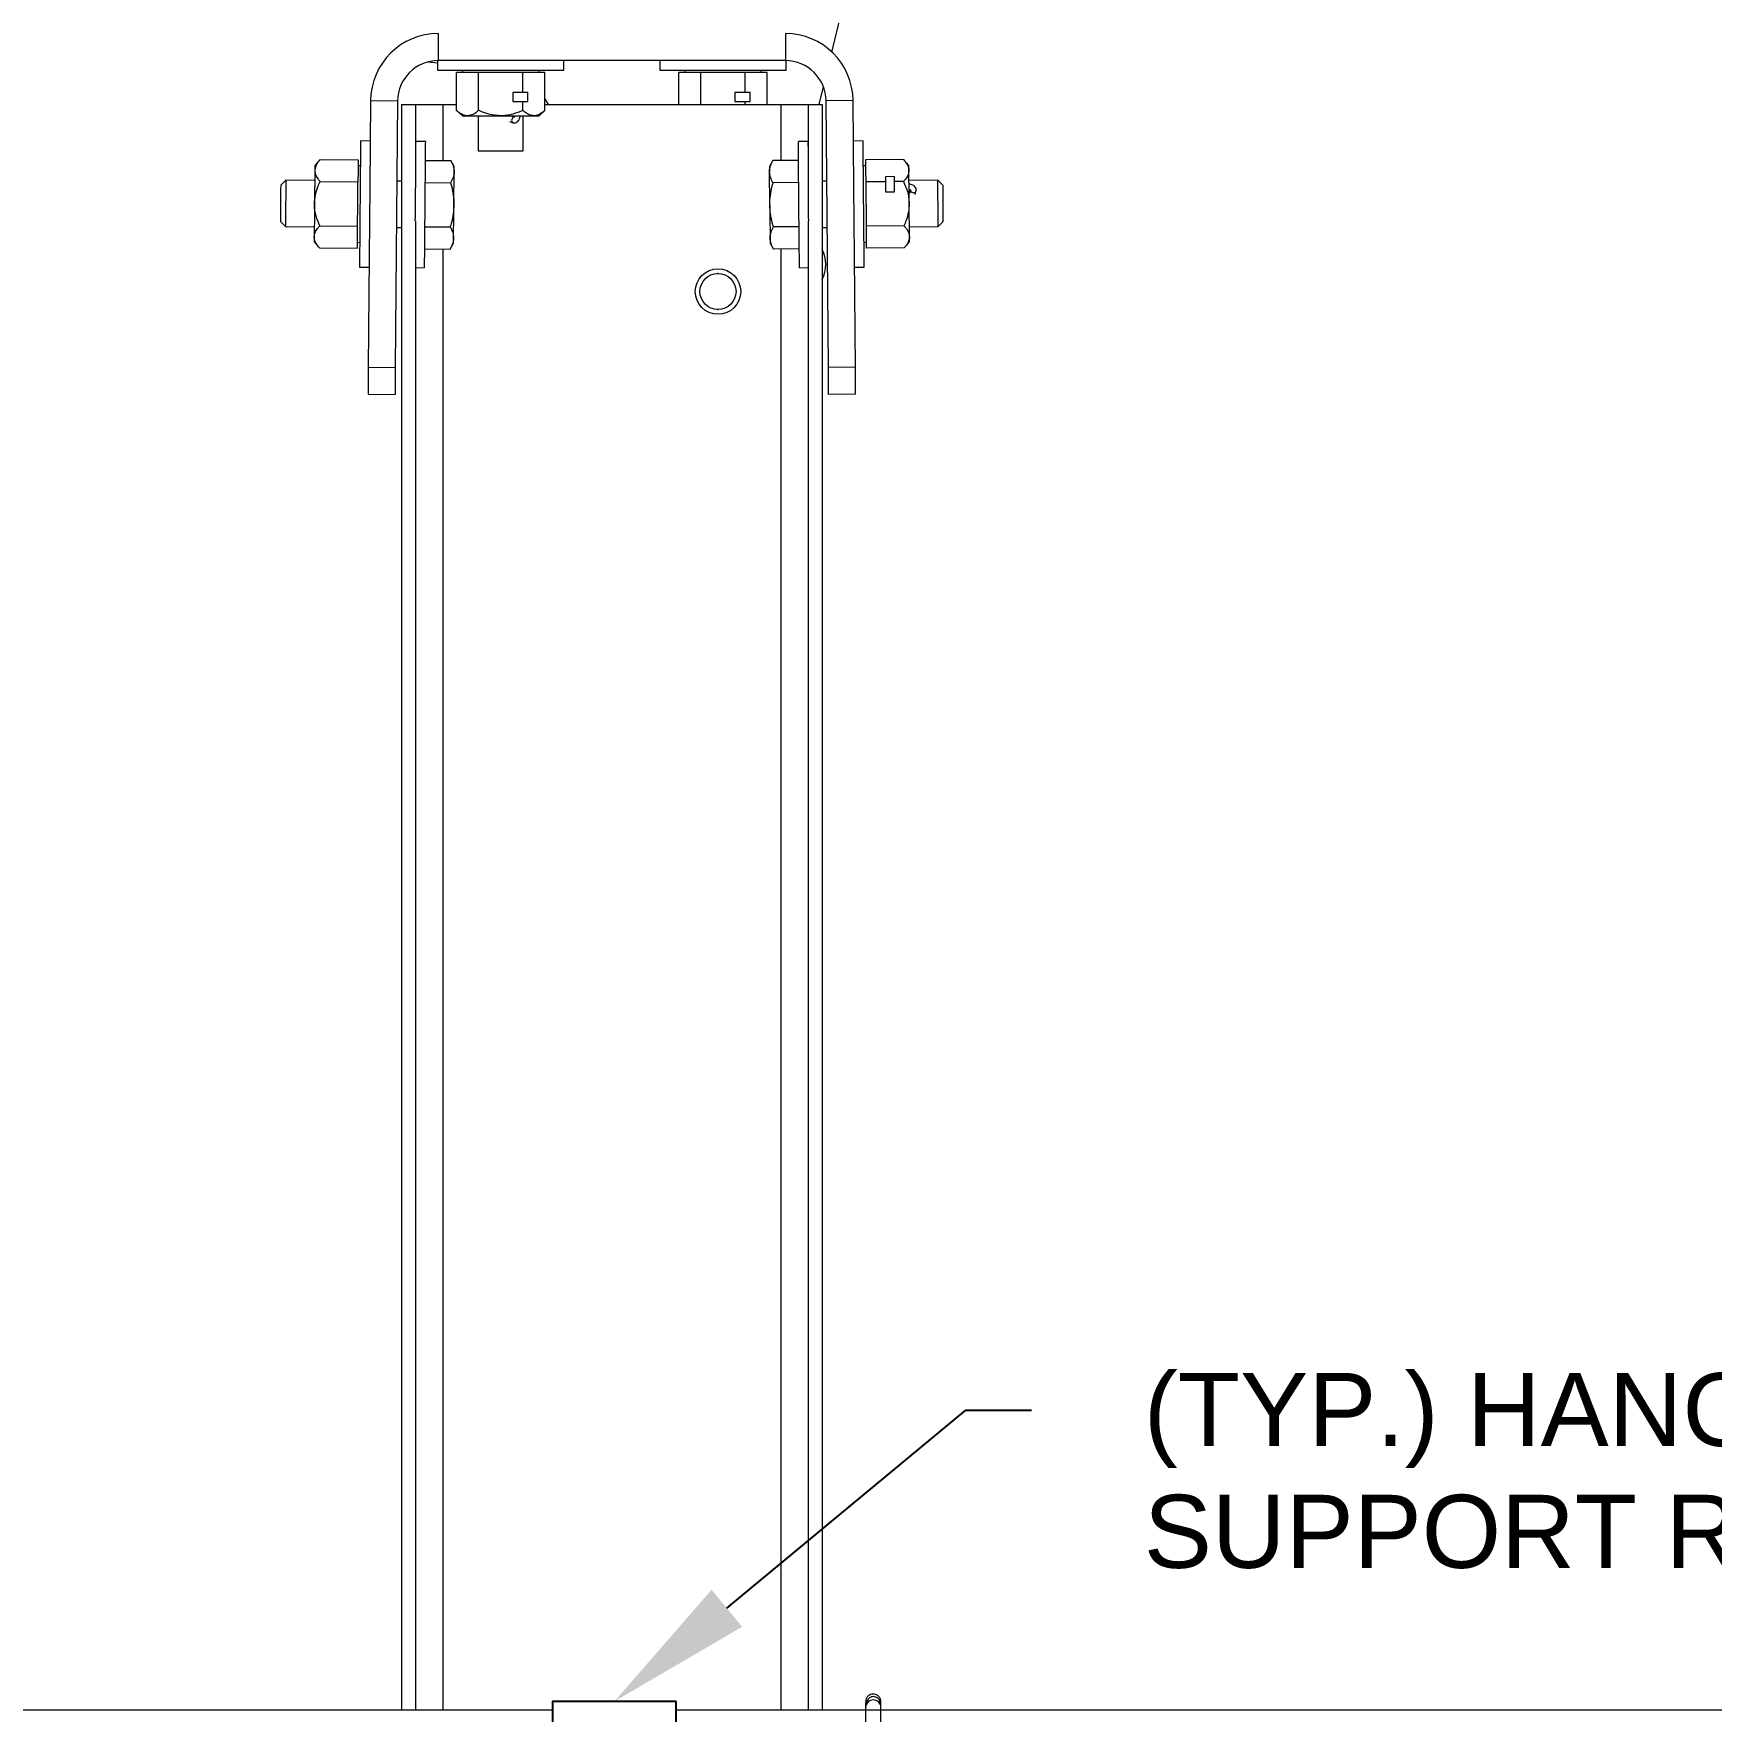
# Model space of a CAD drawing. Header units: feet. Extents: x -17 to 1389, y -162 to 787.
# Drawn here: x 579.53 to 602.5, y 473.28 to 496.25 of the extents above; entities that cross this region are included whole.
import ezdxf
from ezdxf import colors
from ezdxf.entities.mleader import LeaderData, LeaderLine
from ezdxf.math import Vec2, Vec3

# ---------------------------------------------------------------- set-up
doc = ezdxf.new("R2010")
doc.units = ezdxf.units.FT
doc.header["$MEASUREMENT"] = 0
for name, color, linetype in [('ATI CENTER SUPPORT', 7, 'Continuous'), ('G-ANNO-TEXT', 1, 'Continuous'), ('S-STEL-ANGL', 3, 'Continuous'), ('WIRE MANAGEMENT', 4, 'Continuous')]:
    doc.layers.add(name, color=color, linetype=linetype)
doc.styles.add('NEI-A', font='arial.ttf')

msp = doc.modelspace()

# ---------------------------------------------------------------- linework, layer by layer
at = {"layer": 'ATI CENTER SUPPORT', "color": 8, "linetype": 'Continuous', "lineweight": 15}
for p, q in [((590.45894, 495.99626), (591.05309, 498.42201)), ((585.07107, 496.24875), (585.07107, 495.87847)), ((589.82337, 496.24875), (589.82337, 495.87847)), ((585.06201, 495.8784), (585.06201, 495.74616)), ((589.82337, 495.87847), (585.07107, 495.87847)), ((586.78996, 495.74616), (586.78996, 495.87847)), ((588.10448, 495.87847), (588.10448, 495.74616)), ((589.83243, 495.74616), (589.83243, 495.8784)), ((584.93106, 495.86055), (585.06201, 495.84746)), ((585.06201, 495.74616), (586.78996, 495.74616)), ((585.32056, 495.19716), (585.32056, 495.71555)), ((586.53141, 495.71555), (585.32056, 495.71555)), ((585.40167, 495.74616), (585.40167, 495.71555)), ((585.62327, 495.19716), (585.62327, 495.71555)), ((586.2287, 495.44401), (586.2287, 495.71555)), ((586.4503, 495.71555), (586.4503, 495.74616)), ((586.53141, 495.19716), (586.53141, 495.71555)), ((588.10448, 495.74616), (589.83243, 495.74616)), ((588.36303, 495.27816), (588.36303, 495.71555)), ((589.57388, 495.71555), (588.36303, 495.71555)), ((588.44415, 495.74616), (588.44415, 495.71555)), ((588.66575, 495.27816), (588.66575, 495.71555)), ((589.27117, 495.44401), (589.27117, 495.71555)), ((589.49277, 495.71555), (589.49277, 495.74616)), ((589.57388, 495.27816), (589.57388, 495.71555)), ((586.29781, 495.44401), (586.09046, 495.44401)), ((586.09046, 495.44401), (586.09046, 495.32059)), ((586.29781, 495.32059), (586.29781, 495.44401)), ((589.34029, 495.44401), (589.13293, 495.44401)), ((589.13293, 495.44401), (589.13293, 495.32059)), ((589.34029, 495.32059), (589.34029, 495.44401)), ((590.28305, 495.27816), (590.34258, 495.5212)), ((584.14493, 495.33065), (584.13452, 494.13849)), ((584.14493, 495.33065), (584.51519, 495.32742)), ((584.51519, 495.32742), (584.48335, 491.67871)), ((584.56894, 495.27816), (584.56894, 473.3011)), ((584.56894, 495.27816), (585.32056, 495.27816)), ((584.76149, 495.27816), (584.76149, 494.13302)), ((585.13176, 495.27816), (585.13176, 494.51093)), ((585.32056, 495.19716), (585.40167, 495.12311)), ((586.09046, 495.32059), (586.29781, 495.32059)), ((586.2287, 495.19716), (586.2287, 495.32059)), ((586.4503, 495.12311), (586.53141, 495.19716)), ((586.53141, 495.35527), (586.57592, 495.27816)), ((586.53141, 495.27816), (590.3255, 495.27816)), ((589.13293, 495.32059), (589.34029, 495.32059)), ((589.27117, 495.27816), (589.27117, 495.32059)), ((589.76268, 495.27816), (589.76268, 494.51093)), ((590.13296, 495.27816), (590.13296, 494.13302)), ((590.3255, 495.27816), (590.3255, 473.3011)), ((590.74951, 495.33065), (590.37925, 495.32742)), ((590.41109, 491.67871), (590.37925, 495.32742)), ((590.75992, 494.13849), (590.74951, 495.33065)), ((585.40167, 495.12311), (586.4503, 495.12311)), ((585.61742, 495.12311), (585.61742, 494.64422)), ((586.04407, 495.0441), (586.0933, 495.02846)), ((586.10996, 495.10397), (586.06067, 495.11963)), ((586.23455, 494.64422), (586.23455, 495.12311)), ((584.14011, 494.77815), (584.0078, 494.77931)), ((584.89438, 494.77157), (584.76207, 494.77272)), ((590.13237, 494.77272), (590.00007, 494.77157)), ((590.88664, 494.77931), (590.75433, 494.77815)), ((583.45657, 494.52555), (583.38181, 494.44509)), ((583.45657, 494.52555), (583.97493, 494.52103)), ((583.97493, 494.52103), (583.97361, 494.36968)), ((584.89212, 494.51302), (585.2432, 494.50996)), ((585.28932, 494.42844), (585.2432, 494.50996)), ((585.61742, 494.64422), (586.23455, 494.64422)), ((589.65124, 494.50996), (589.60512, 494.42844)), ((590.00232, 494.51302), (589.65124, 494.50996)), ((591.43787, 494.52555), (590.91951, 494.52103)), ((590.91951, 494.52103), (590.92083, 494.36968)), ((591.51263, 494.44509), (591.43787, 494.52555)), ((583.97361, 494.36968), (583.97229, 494.21833)), ((584.00484, 494.43965), (583.97423, 494.43992)), ((590.92021, 494.43992), (590.88961, 494.43965)), ((590.92083, 494.36968), (590.92215, 494.21833)), ((591.31649, 494.29089), (591.19307, 494.28981)), ((591.19307, 494.28981), (591.19367, 494.2207)), ((591.31709, 494.22178), (591.31649, 494.29089)), ((582.98497, 494.24119), (582.91426, 494.1717)), ((583.38, 494.23774), (582.98497, 494.24119)), ((583.45393, 494.22285), (583.97229, 494.21833)), ((583.96965, 493.91563), (583.97229, 494.21833)), ((584.56894, 494.22737), (584.50559, 494.22792)), ((584.88948, 494.21032), (585.24056, 494.20726)), ((590.00496, 494.21032), (589.65388, 494.20726)), ((590.38885, 494.22792), (590.3255, 494.22737)), ((591.19367, 494.2207), (590.92215, 494.21833)), ((590.92215, 494.21833), (590.92743, 493.61293)), ((591.19367, 494.2207), (591.19488, 494.08247)), ((591.19488, 494.08247), (591.3183, 494.08354)), ((591.44051, 494.22285), (591.31709, 494.22178)), ((591.3183, 494.08354), (591.31709, 494.22178)), ((591.90947, 494.24119), (591.51444, 494.23774)), ((591.53474, 494.10494), (591.52131, 494.06137)), ((591.59703, 494.04553), (591.6104, 494.08893)), ((591.98018, 494.1717), (591.90947, 494.24119)), ((583.96701, 493.61293), (583.96965, 493.91563)), ((582.90995, 493.67802), (582.97944, 493.6073)), ((582.97944, 493.6073), (583.37447, 493.60385)), ((583.44864, 493.61745), (583.96701, 493.61293)), ((583.96569, 493.46158), (583.96701, 493.61293)), ((584.13061, 493.68992), (584.11309, 491.68195)), ((584.50006, 493.59403), (584.56894, 493.59343)), ((584.76149, 493.68442), (584.76149, 473.3011)), ((584.88419, 493.60492), (585.23527, 493.60186)), ((590.01025, 493.60492), (589.65917, 493.60186)), ((590.13296, 493.68442), (590.13296, 473.3011)), ((590.3255, 493.59343), (590.39438, 493.59403)), ((590.78135, 491.68195), (590.76383, 493.68992)), ((591.4458, 493.61745), (590.92743, 493.61293)), ((590.92743, 493.61293), (590.92875, 493.46158)), ((591.51997, 493.60385), (591.915, 493.6073)), ((591.915, 493.6073), (591.98449, 493.67802)), ((583.37266, 493.39651), (583.446, 493.31475)), ((583.96437, 493.31023), (583.96569, 493.46158)), ((583.96508, 493.39134), (583.99568, 493.39107)), ((585.23263, 493.29916), (585.28017, 493.37986)), ((589.61427, 493.37986), (589.66181, 493.29916)), ((590.89876, 493.39107), (590.92936, 493.39134)), ((590.92875, 493.46158), (590.93007, 493.31023)), ((591.44844, 493.31475), (591.52178, 493.39651)), ((583.446, 493.31475), (583.96437, 493.31023)), ((584.88155, 493.30223), (585.23263, 493.29916)), ((585.13176, 493.30004), (585.13176, 473.3011)), ((590.01289, 493.30223), (589.66181, 493.29916)), ((589.76268, 493.30004), (589.76268, 473.3011)), ((591.44844, 493.31475), (590.93007, 493.31023)), ((583.99272, 493.05142), (584.12503, 493.05026)), ((584.76149, 493.04471), (584.8793, 493.04368)), ((590.01514, 493.04368), (590.13296, 493.04471)), ((590.76941, 493.05026), (590.90172, 493.05142)), ((584.11309, 491.68195), (584.48335, 491.67871)), ((590.78135, 491.68195), (590.41109, 491.67871)), ((584.10985, 491.31168), (584.48012, 491.30845)), ((590.78459, 491.31168), (590.41432, 491.30845))]:
    msp.add_line(p, q, dxfattribs=at)
at = {"layer": 'ATI CENTER SUPPORT', "color": 8, "linetype": 'Continuous', "lineweight": 15, "flags": 128}
for points in [[(584.0078, 494.77931), (584.00774, 494.77249), (584.00756, 494.75216), (584.00727, 494.71864), (584.00687, 494.67244), (584.00636, 494.61431), (584.00576, 494.54515), (584.00507, 494.46606), (584.0043, 494.37829), (584.00347, 494.28321), (584.00259, 494.18234), (584.00167, 494.07725), (584.00073, 493.96961), (583.99979, 493.86111), (583.99885, 493.75347), (583.99793, 493.64839), (583.99705, 493.54751), (583.99622, 493.45244), (583.99545, 493.36466), (583.99476, 493.28557), (583.99416, 493.21642), (583.99365, 493.15828), (583.99325, 493.11209), (583.99296, 493.07856), (583.99278, 493.05823), (583.99272, 493.05142)], [(584.76207, 494.77272), (584.76201, 494.76591), (584.76183, 494.74558), (584.76154, 494.71205), (584.76149, 494.70583)], [(584.89438, 494.77157), (584.89432, 494.76476), (584.89414, 494.74443), (584.89385, 494.7109), (584.89344, 494.6647), (584.89294, 494.60657), (584.89233, 494.53741), (584.89164, 494.45832), (584.89088, 494.37055), (584.89005, 494.27547), (584.88917, 494.1746), (584.88825, 494.06951), (584.88731, 493.96187), (584.88636, 493.85338), (584.88542, 493.74574), (584.88451, 493.64065), (584.88363, 493.53978), (584.8828, 493.4447), (584.88203, 493.35693), (584.88134, 493.27784), (584.88074, 493.20868), (584.88023, 493.15054), (584.87983, 493.10435), (584.87953, 493.07082), (584.87936, 493.05049), (584.8793, 493.04368)], [(590.01514, 493.04368), (590.01508, 493.05049), (590.01491, 493.07082), (590.01461, 493.10435), (590.01421, 493.15054), (590.0137, 493.20868), (590.0131, 493.27784), (590.01241, 493.35693), (590.01164, 493.4447), (590.01081, 493.53978), (590.00993, 493.64065), (590.00902, 493.74574), (590.00808, 493.85338), (590.00713, 493.96187), (590.00619, 494.06951), (590.00527, 494.1746), (590.00439, 494.27547), (590.00356, 494.37055), (590.0028, 494.45832), (590.00211, 494.53741), (590.0015, 494.60657), (590.001, 494.6647), (590.00059, 494.7109), (590.0003, 494.74443), (590.00012, 494.76476), (590.00007, 494.77157)], [(590.13296, 494.70583), (590.1329, 494.71205), (590.13261, 494.74558), (590.13243, 494.76591), (590.13237, 494.77272)], [(590.90172, 493.05142), (590.90166, 493.05823), (590.90148, 493.07856), (590.90119, 493.11209), (590.90079, 493.15828), (590.90028, 493.21642), (590.89968, 493.28557), (590.89899, 493.36466), (590.89822, 493.45244), (590.89739, 493.54751), (590.89651, 493.64839), (590.89559, 493.75347), (590.89465, 493.86111), (590.89371, 493.96961), (590.89277, 494.07725), (590.89185, 494.18234), (590.89097, 494.28321), (590.89014, 494.37829), (590.88937, 494.46606), (590.88868, 494.54515), (590.88808, 494.61431), (590.88757, 494.67244), (590.88717, 494.71864), (590.88688, 494.75216), (590.8867, 494.77249), (590.88664, 494.77931)], [(583.38119, 494.37485), (583.38086, 494.33675), (583.38047, 494.29153), (583.38002, 494.23997), (583.37952, 494.18294), (583.37898, 494.12144), (583.37842, 494.0565), (583.37783, 493.98923), (583.37723, 493.9208)], [(583.38181, 494.44509), (583.38177, 494.4406), (583.38165, 494.42722), (583.38146, 494.40518), (583.38119, 494.37485)], [(585.28474, 493.90415), (585.28534, 493.97259), (585.28593, 494.03985), (585.2865, 494.10479), (585.28703, 494.1663), (585.28753, 494.22332), (585.28798, 494.27488), (585.28837, 494.3201), (585.28871, 494.3582)], [(585.28871, 494.3582), (585.28897, 494.38853), (585.28916, 494.41058), (585.28928, 494.42396), (585.28932, 494.42844)], [(589.60512, 494.42844), (589.60516, 494.42396), (589.60528, 494.41058), (589.60547, 494.38853), (589.60573, 494.3582)], [(589.6097, 493.90415), (589.6091, 493.97259), (589.60851, 494.03985), (589.60795, 494.10479), (589.60741, 494.1663), (589.60691, 494.22332), (589.60646, 494.27488), (589.60607, 494.3201), (589.60573, 494.3582)], [(591.51325, 494.37485), (591.51298, 494.40518), (591.51279, 494.42722), (591.51267, 494.4406), (591.51263, 494.44509)], [(591.51721, 493.9208), (591.51661, 493.98923), (591.51602, 494.0565), (591.51546, 494.12144), (591.51492, 494.18294), (591.51442, 494.23997), (591.51397, 494.29153), (591.51358, 494.33675), (591.51325, 494.37485)], [(582.91426, 494.1717), (582.91424, 494.1699), (582.91412, 494.15566), (582.91388, 494.128), (582.91353, 494.08854), (582.91311, 494.03957), (582.91262, 493.98393), (582.91211, 493.92486), (582.91159, 493.86579), (582.9111, 493.81015), (582.91068, 493.76117), (582.91033, 493.72171), (582.91009, 493.69406), (582.90997, 493.67982), (582.90995, 493.67802)], [(582.98497, 494.24119), (582.98496, 494.23945), (582.98484, 494.22568), (582.9846, 494.19873), (582.98426, 494.15978), (582.98383, 494.11054), (582.98333, 494.05316), (582.98278, 493.99014), (582.98221, 493.92425), (582.98163, 493.85835), (582.98108, 493.79533), (582.98058, 493.73795), (582.98015, 493.68871), (582.97981, 493.64976), (582.97958, 493.62281), (582.97946, 493.60904), (582.97944, 493.6073)], [(584.13452, 494.13849), (584.13398, 494.07609), (584.13304, 493.96845), (584.13209, 493.85996), (584.13115, 493.75232), (584.13061, 493.68992)], [(584.75649, 494.13307), (584.75594, 494.07067), (584.755, 493.96303), (584.75406, 493.85453), (584.75312, 493.74689), (584.75257, 493.68449)], [(590.14187, 493.68449), (590.14132, 493.74689), (590.14039, 493.85453), (590.13944, 493.96303), (590.1385, 494.07067), (590.13795, 494.13307)], [(590.76383, 493.68992), (590.76329, 493.75232), (590.76235, 493.85996), (590.7614, 493.96845), (590.76046, 494.07609), (590.75992, 494.13849)], [(591.91223, 493.92425), (591.91166, 493.99014), (591.91111, 494.05316), (591.91061, 494.11054), (591.91018, 494.15978), (591.90984, 494.19873), (591.9096, 494.22568), (591.90948, 494.23945), (591.90947, 494.24119)], [(591.98233, 493.92486), (591.98182, 493.98393), (591.98133, 494.03957), (591.98091, 494.08854), (591.98056, 494.128), (591.98032, 494.15566), (591.9802, 494.1699), (591.98018, 494.1717)], [(583.37723, 493.9208), (583.37664, 493.85237), (583.37605, 493.7851), (583.37548, 493.72016), (583.37494, 493.65865), (583.37445, 493.60163), (583.374, 493.55007), (583.3736, 493.50485), (583.37327, 493.46675)], [(585.28078, 493.4501), (585.28111, 493.4882), (585.28151, 493.53342), (585.28196, 493.58498), (585.28246, 493.64201), (585.28299, 493.70351), (585.28356, 493.76846), (585.28415, 493.83572), (585.28474, 493.90415)], [(589.6097, 493.90415), (589.61029, 493.83572), (589.61088, 493.76846), (589.61145, 493.70351), (589.61198, 493.64201), (589.61248, 493.58498), (589.61293, 493.53342), (589.61333, 493.4882), (589.61366, 493.4501)], [(591.52117, 493.46675), (591.52084, 493.50485), (591.52044, 493.55007), (591.51999, 493.60163), (591.5195, 493.65865), (591.51896, 493.72016), (591.51839, 493.7851), (591.51781, 493.85237), (591.51721, 493.9208)], [(591.915, 493.6073), (591.91498, 493.60904), (591.91486, 493.62281), (591.91463, 493.64976), (591.91429, 493.68871), (591.91386, 493.73795), (591.91336, 493.79533), (591.91281, 493.85835), (591.91223, 493.92425)], [(591.98449, 493.67802), (591.98447, 493.67982), (591.98435, 493.69406), (591.98411, 493.72171), (591.98376, 493.76117), (591.98334, 493.81015), (591.98285, 493.86579), (591.98233, 493.92486)], [(583.37327, 493.46675), (583.37301, 493.43642), (583.37281, 493.41437), (583.3727, 493.40099), (583.37266, 493.39651)], [(585.28017, 493.37986), (585.28021, 493.38435), (585.28032, 493.39773), (585.28052, 493.41977), (585.28078, 493.4501)], [(589.61366, 493.4501), (589.61392, 493.41977), (589.61412, 493.39773), (589.61423, 493.38435), (589.61427, 493.37986)], [(591.52178, 493.39651), (591.52174, 493.40099), (591.52163, 493.41437), (591.52144, 493.43642), (591.52117, 493.46675)], [(584.11309, 491.68195), (584.11246, 491.60971), (584.11185, 491.54025), (584.11129, 491.47624), (584.1108, 491.42013), (584.1104, 491.37408), (584.1101, 491.33987), (584.10992, 491.3188), (584.10985, 491.31168)], [(584.48335, 491.67871), (584.48272, 491.60648), (584.48211, 491.53702), (584.48155, 491.47301), (584.48106, 491.4169), (584.48066, 491.37085), (584.48036, 491.33664), (584.48018, 491.31557), (584.48012, 491.30845)], [(590.41432, 491.30845), (590.41426, 491.31557), (590.41408, 491.33664), (590.41378, 491.37085), (590.41338, 491.4169), (590.41289, 491.47301), (590.41233, 491.53702), (590.41172, 491.60648), (590.41109, 491.67871)], [(590.78459, 491.31168), (590.78452, 491.3188), (590.78434, 491.33987), (590.78404, 491.37408), (590.78364, 491.42013), (590.78315, 491.47624), (590.78259, 491.54025), (590.78198, 491.60971), (590.78135, 491.68195)]]:
    msp.add_lwpolyline(points, dxfattribs=at)
at = {"layer": 'ATI CENTER SUPPORT', "color": 8, "linetype": 'Continuous', "lineweight": 15}
for radius in [0.31103, 0.24685]:
    msp.add_circle((588.90006, 492.71771), radius, dxfattribs=at)
for centre, radius, start, end in [((585.07107, 495.32257), 0.92618, 90, 179.5), ((589.82337, 495.32257), 0.92618, 0.5, 90), ((585.07107, 495.32257), 0.5559, 90, 179.5), ((589.82337, 495.32257), 0.5559, 0.5, 90), ((586.10925, 495.05878), 0.03426, 155.490519, 242.252349), ((586.11535, 495.06538), 0.03804, 101.042493, 168.455794), ((591.57328, 494.11066), 0.03804, 191.541809, 258.955733), ((591.57994, 494.10462), 0.03426, 245.991228, 332.752007), ((589.94499, 493.08799), 0.43199, 331.742177, 28.257823)]:
    msp.add_arc(centre, radius, start, end, dxfattribs=at)
for points, knots in [([(585.47192, 495.12311), (585.47057, 495.12312), (585.45083, 495.1233), (585.41213, 495.13224), (585.36296, 495.16052), (585.33305, 495.18637), (585.32056, 495.19716)], [0, 0, 0, 0, 0.0258506, 0.37744541, 0.73993183, 1, 1, 1, 1]), ([(585.62327, 495.19716), (585.61044, 495.18614), (585.58025, 495.16022), (585.52973, 495.13016), (585.49137, 495.12548), (585.47192, 495.12311)], [0, 0, 0, 0, 0.26718885, 0.62845159, 1, 1, 1, 1]), ([(585.92598, 495.12311), (585.88718, 495.12548), (585.80821, 495.1303), (585.70728, 495.16095), (585.64686, 495.18699), (585.62327, 495.19716)], [0, 0, 0, 0, 0.37067696, 0.75427554, 1, 1, 1, 1]), ([(586.2287, 495.19716), (586.18392, 495.17859), (586.09278, 495.14078), (585.98812, 495.12375), (585.932, 495.12317), (585.92598, 495.12311)], [0, 0, 0, 0, 0.46298014, 0.94243504, 1, 1, 1, 1]), ([(586.38005, 495.12311), (586.36065, 495.12548), (586.32117, 495.1303), (586.2707, 495.16095), (586.24049, 495.18699), (586.2287, 495.19716)], [0, 0, 0, 0, 0.37067703, 0.75427572, 1, 1, 1, 1]), ([(586.53141, 495.19716), (586.50902, 495.17859), (586.46345, 495.14078), (586.41112, 495.12375), (586.38306, 495.12317), (586.38005, 495.12311)], [0, 0, 0, 0, 0.46298018, 0.94243506, 1, 1, 1, 1]), ([(586.0933, 495.02846), (586.10066, 495.0269), (586.11683, 495.02347), (586.14193, 495.03016), (586.16411, 495.04609), (586.18072, 495.06986), (586.18994, 495.09686), (586.19094, 495.11545), (586.19135, 495.12311)], [0, 0, 0, 0, 0.145861, 0.3200503, 0.48915506, 0.66950686, 0.86392252, 1, 1, 1, 1]), ([(586.11433, 495.12311), (586.11421, 495.12052), (586.11397, 495.1151), (586.11202, 495.10791), (586.10964, 495.1029), (586.10785, 495.10095), (586.10807, 495.10112), (586.10814, 495.10117)], [0, 0, 0, 0, 0.21123493, 0.44109795, 0.66575816, 0.88941568, 1, 1, 1, 1]), ([(583.45657, 494.52555), (583.44544, 494.51281), (583.41925, 494.48285), (583.38875, 494.43259), (583.38374, 494.39428), (583.38119, 494.37485)], [0, 0, 0, 0, 0.26718847, 0.62845124, 1, 1, 1, 1]), ([(585.2432, 494.50996), (585.25607, 494.48527), (585.28206, 494.43542), (585.28648, 494.3841), (585.28871, 494.3582)], [0, 0, 0, 0, 0.49545792, 1, 1, 1, 1]), ([(589.60573, 494.3582), (589.60576, 494.36179), (589.60595, 494.38896), (589.61573, 494.44027), (589.63933, 494.48659), (589.65124, 494.50996)], [0, 0, 0, 0, 0.07010141, 0.53079006, 1, 1, 1, 1]), ([(591.43787, 494.52555), (591.45664, 494.50333), (591.49485, 494.45809), (591.51234, 494.40591), (591.51316, 494.37786), (591.51325, 494.37485)], [0, 0, 0, 0, 0.46298047, 0.94243465, 1, 1, 1, 1]), ([(583.38119, 494.37485), (583.3812, 494.3735), (583.3812, 494.35376), (583.3898, 494.31498), (583.41766, 494.26557), (583.44324, 494.23544), (583.45393, 494.22285)], [0, 0, 0, 0, 0.02585006, 0.37744481, 0.739932, 1, 1, 1, 1]), ([(585.28871, 494.3582), (585.28862, 494.35461), (585.28796, 494.32745), (585.27728, 494.27632), (585.25287, 494.23042), (585.24056, 494.20726)], [0, 0, 0, 0, 0.07010155, 0.53079088, 1, 1, 1, 1]), ([(589.65388, 494.20726), (589.64058, 494.23173), (589.61373, 494.28111), (589.60842, 494.33235), (589.60573, 494.3582)], [0, 0, 0, 0, 0.49545803, 1, 1, 1, 1]), ([(591.51325, 494.37485), (591.51105, 494.35543), (591.50657, 494.3159), (591.47636, 494.26517), (591.45058, 494.23473), (591.44051, 494.22285)], [0, 0, 0, 0, 0.37067663, 0.75427565, 1, 1, 1, 1]), ([(583.37723, 493.9208), (583.37994, 493.95958), (583.38545, 494.0385), (583.41698, 494.13917), (583.44355, 494.19935), (583.45393, 494.22285)], [0, 0, 0, 0, 0.37067727, 0.75427646, 1, 1, 1, 1]), ([(585.24056, 494.20726), (585.25029, 494.1691), (585.26986, 494.09241), (585.28345, 493.9905), (585.28439, 493.92745), (585.28474, 493.90415)], [0, 0, 0, 0, 0.38441372, 0.77255038, 1, 1, 1, 1]), ([(589.6097, 493.90415), (589.61005, 493.92745), (589.61099, 493.99008), (589.6245, 494.092), (589.64405, 494.16869), (589.65388, 494.20726)], [0, 0, 0, 0, 0.22744919, 0.61150712, 1, 1, 1, 1]), ([(591.44051, 494.22285), (591.45948, 494.17824), (591.49809, 494.08744), (591.51603, 493.98293), (591.51709, 493.92681), (591.51721, 493.9208)], [0, 0, 0, 0, 0.46298017, 0.94243556, 1, 1, 1, 1]), ([(591.6104, 494.08893), (591.61189, 494.09631), (591.61518, 494.1125), (591.60827, 494.13755), (591.59215, 494.15959), (591.56823, 494.17598), (591.54115, 494.18498), (591.52255, 494.18581), (591.51489, 494.18615)], [0, 0, 0, 0, 0.14586079, 0.32005117, 0.48915406, 0.66950382, 0.8639219, 1, 1, 1, 1]), ([(591.51556, 494.10914), (591.51816, 494.10904), (591.52357, 494.10885), (591.53079, 494.10696), (591.53581, 494.10462), (591.53778, 494.10285), (591.53761, 494.10307), (591.53756, 494.10314)], [0, 0, 0, 0, 0.211237022, 0.441097874, 0.665758083, 0.889415336, 1, 1, 1, 1]), ([(583.44864, 493.61745), (583.43046, 493.66239), (583.39344, 493.75385), (583.37733, 493.85866), (583.37724, 493.91478), (583.37723, 493.9208)], [0, 0, 0, 0, 0.46297987, 0.94243481, 1, 1, 1, 1]), ([(585.28474, 493.90415), (585.28278, 493.86377), (585.27883, 493.7824), (585.25796, 493.68174), (585.24102, 493.62209), (585.23527, 493.60186)], [0, 0, 0, 0, 0.39428965, 0.79459932, 1, 1, 1, 1]), ([(589.65917, 493.60186), (589.65342, 493.62209), (589.63664, 493.68119), (589.6157, 493.78182), (589.61171, 493.86319), (589.6097, 493.90415)], [0, 0, 0, 0, 0.20540122, 0.60004911, 1, 1, 1, 1]), ([(591.51721, 493.9208), (591.51518, 493.88197), (591.51105, 493.80297), (591.48128, 493.70177), (591.45576, 493.64113), (591.4458, 493.61745)], [0, 0, 0, 0, 0.37067644, 0.75427552, 1, 1, 1, 1]), ([(583.37327, 493.46675), (583.37581, 493.48613), (583.38097, 493.52557), (583.41206, 493.57577), (583.43837, 493.60575), (583.44864, 493.61745)], [0, 0, 0, 0, 0.37067756, 0.75427565, 1, 1, 1, 1]), ([(585.23527, 493.60186), (585.24815, 493.57717), (585.27413, 493.52733), (585.27855, 493.476), (585.28078, 493.4501)], [0, 0, 0, 0, 0.49545735, 1, 1, 1, 1]), ([(589.61366, 493.4501), (589.61368, 493.45369), (589.61387, 493.48086), (589.62365, 493.53218), (589.64726, 493.57849), (589.65917, 493.60186)], [0, 0, 0, 0, 0.07010184, 0.53079063, 1, 1, 1, 1]), ([(591.4458, 493.61745), (591.45693, 493.60471), (591.48311, 493.57475), (591.51361, 493.5245), (591.51863, 493.48618), (591.52117, 493.46675)], [0, 0, 0, 0, 0.2671888, 0.62845063, 1, 1, 1, 1]), ([(583.446, 493.31475), (583.42762, 493.3373), (583.39021, 493.3832), (583.37364, 493.43568), (583.37331, 493.46374), (583.37327, 493.46675)], [0, 0, 0, 0, 0.46298045, 0.94243509, 1, 1, 1, 1]), ([(585.28078, 493.4501), (585.28069, 493.44652), (585.28003, 493.41935), (585.26936, 493.36822), (585.24495, 493.32232), (585.23263, 493.29916)], [0, 0, 0, 0, 0.07010118, 0.53079079, 1, 1, 1, 1]), ([(589.66181, 493.29916), (589.6485, 493.32363), (589.62166, 493.37301), (589.61634, 493.42425), (589.61366, 493.4501)], [0, 0, 0, 0, 0.49545813, 1, 1, 1, 1]), ([(591.52117, 493.46675), (591.52117, 493.4654), (591.52116, 493.44566), (591.51256, 493.40688), (591.48471, 493.35747), (591.45913, 493.32734), (591.44844, 493.31475)], [0, 0, 0, 0, 0.02584967, 0.3774455, 0.73993171, 1, 1, 1, 1])]:
    msp.add_open_spline(points, degree=3, knots=knots, dxfattribs=at)
for p in [(588.90006, 492.96456), (588.90006, 492.47086)]:
    msp.add_point(p, dxfattribs=at)
at = {"layer": 'WIRE MANAGEMENT', "color": 4, "linetype": 'Continuous', "lineweight": 18}
for p, q in [((586.63328, 473.3011), (567.13007, 473.3011)), ((614.92151, 473.3011), (588.3296, 473.3011))]:
    msp.add_line(p, q, dxfattribs=at)

# ---------------------------------------------------------------- next in the draw order: leaders
at = {"layer": 'G-ANNO-TEXT'}
ml = msp.add_multileader_mtext('Standard', dxfattribs=at)
ml.set_content('(TYP.) HANGER WIRE SUPPORT ROD', color=256, style='NEI-A')
ml.set_leader_properties()
ml.build(insert=Vec2(0, 0))
ml.multileader.update_dxf_attribs({"dogleg_length": 0.89968, "arrow_head_size": 2})
ctx = ml.context
ctx.base_point, ctx.char_height, ctx.arrow_head_size, ctx.landing_gap_size, ctx.plane_origin = Vec3(593.19386, 477.40666), 1, 2, 1.53573, Vec3(499.80886, 407.89268)
notes = []
notes.append((ctx, [(0, (1, 1, 0), (592.29418, 477.40666), (1, 0), 0.89968, [(0, [(587.48144, 473.41929)], 0, [])])]))
ctx.mtext.insert, ctx.mtext.width, ctx.mtext.flow_direction = Vec3(594.72959, 477.91519), 14.9636153, 5
ctx.mtext.has_bg_fill, ctx.mtext.bg_color, ctx.mtext.bg_scale_factor, ctx.mtext.bg_transparency, ctx.mtext.use_window_bg_color = 1, -1073741824, 1.5, 0, 1
for ctx, leaders in notes:
    for number, flags, end, landing, length, lines in leaders:
        leader = LeaderData()
        leader.index, (leader.has_last_leader_line, leader.has_dogleg_vector, leader.attachment_direction) = number, flags
        leader.last_leader_point, leader.dogleg_vector, leader.dogleg_length = Vec3(end), Vec3(landing), length
        for number, points, colour, breaks in lines:
            line = LeaderLine()
            line.index, line.vertices, line.color, line.breaks = number, Vec3.list(points), colors.encode_raw_color(colour), breaks
            leader.lines.append(line)
        ctx.leaders.append(leader)

# ---------------------------------------------------------------- next in the draw order: linework, layer by layer
at = {"layer": 'S-STEL-ANGL'}
msp.add_lwpolyline([(588.3296, 473.41929), (586.63328, 473.41929), (586.63328, 472.47614), (588.3296, 472.47614)], close=True, dxfattribs=at)
at = {"layer": 'WIRE MANAGEMENT', "color": 4, "linetype": 'Continuous', "lineweight": 18}
for p, q in [((590.92151, 473.37997), (590.92151, 473.34563)), ((591.13007, 472.8965), (591.13007, 473.37997)), ((590.92151, 473.34229), (590.92151, 472.8965))]:
    msp.add_line(p, q, dxfattribs=at)
msp.add_arc((591.02579, 473.33651), 0.10444, 3.131875, 176.868125, dxfattribs=at)
for points, knots in [([(591.13003, 473.3424), (591.13003, 473.34571), (591.13004, 473.36126), (591.1299, 473.38681), (591.12963, 473.41675), (591.12816, 473.44092), (591.1223, 473.45802), (591.11536, 473.47079), (591.10473, 473.48561), (591.08597, 473.50327), (591.05634, 473.51869), (591.02132, 473.5238), (590.98686, 473.51548), (590.96282, 473.50056), (590.94795, 473.48611), (590.93715, 473.47246), (590.92215, 473.44223), (590.92142, 473.39692), (590.92148, 473.36089), (590.92151, 473.34563)], [0, 0, 0, 0, 0.02105151, 0.09895176, 0.16253199, 0.21185965, 0.25210869, 0.27631863, 0.30421928, 0.36790042, 0.43829013, 0.51369457, 0.58781377, 0.65922098, 0.69086285, 0.71944439, 0.76969645, 0.90242217, 1, 1, 1, 1]), ([(591.13007, 473.34222), (591.12932, 473.36691), (591.12813, 473.4065), (591.10782, 473.44548), (591.09291, 473.45992), (591.08603, 473.46547), (591.07893, 473.47025), (591.06461, 473.47832), (591.04136, 473.48632), (591.01662, 473.48612), (591.00057, 473.48243), (590.98843, 473.47833), (590.9632, 473.46493), (590.93908, 473.43292), (590.92403, 473.38762), (590.92241, 473.35844), (590.92151, 473.34222)], [0, 0, 0, 0, 0.18466402, 0.29600473, 0.31907598, 0.34123923, 0.36268421, 0.38369812, 0.46540883, 0.5451378, 0.56661738, 0.58970448, 0.6418362, 0.78024257, 0.87785996, 1, 1, 1, 1]), ([(591.12973, 473.34487), (591.12956, 473.34705), (591.12912, 473.35277), (591.13198, 473.36068), (591.12881, 473.36297), (591.12865, 473.36308)], [0, 0, 0, 0, 0.37124697, 0.96881337, 1, 1, 1, 1])]:
    msp.add_open_spline(points, degree=3, knots=knots, dxfattribs=at)

doc.saveas('drawing.dxf')
